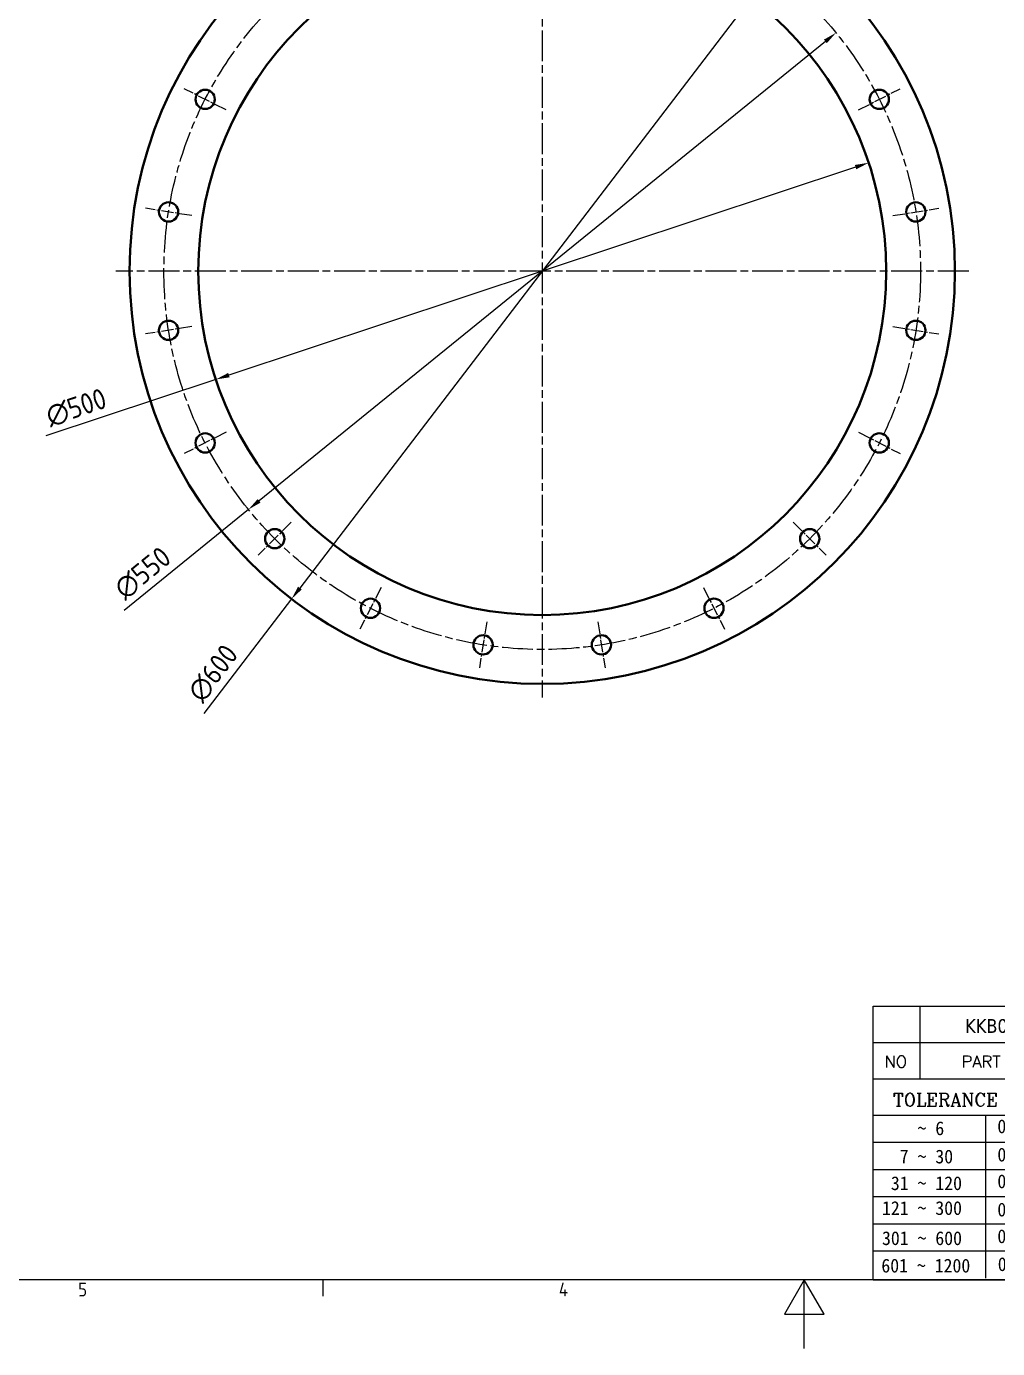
# Model space of a CAD drawing. Header units: millimetres. Extents: x 0 to 2100, y 0 to 1485.
# Drawn here: x 485 to 1191, y 0 to 961 of the extents above; entities that cross this region are included whole.
import ezdxf
from ezdxf.enums import TextEntityAlignment as Align

# ---------------------------------------------------------------- set-up
doc = ezdxf.new("R2010")
doc.units = ezdxf.units.MM
doc.header["$LTSCALE"] = 5
doc.linetypes.add('CHAIN', pattern=[0.35429999999999995, 0.2362, -0.0295, 0.0591, -0.0295])
doc.layers.get('0').update_dxf_attribs({"color": 3, "lineweight": 25})
for name, color, linetype, lineweight in [('가시적인 것(ISO)', 3, 'Continuous', 40), ('경계(ISO)', 7, 'Continuous', 25), ('제목(ISO)', 5, 'Continuous', 50), ('중심 표식(ISO)', 1, 'Continuous', 25), ('중심선(ISO)', 1, 'Continuous', 25), ('치수(ISO)', 2, 'Continuous', 25), ('해치(ISO)', 7, 'Continuous', 18)]:
    doc.layers.add(name, color=color, linetype=linetype, lineweight=lineweight)
doc.styles.add('HAN_291', font='')
doc.styles.add('HAN_370', font='', dxfattribs={"width": 2})
doc.styles.add('RC_284', font='ROMANC.shx')
doc.styles.add('RC_287', font='ROMANC.shx')
doc.styles.add('RC_292', font='ROMANC.shx')
doc.styles.add('ROMANT_294', font='romant.shx')
doc.styles.add('문자 텍스트_PSTEK_POSCO', font='isocp.shx')
doc.styles.add('치수 텍스트_PSTEK_POSCO', font='isocp.shx')
doc.styles.add('텍스트 스타일198', font='tahoma.ttf')
doc.styles.add('텍스트 스타일333', font='ROMANC.shx', dxfattribs={"width": 0.800000011920929})
doc.styles.get('HAN_291').set_extended_font_data('GulimChe')
doc.styles.get('HAN_370').set_extended_font_data('GulimChe')
doc.dimstyles.new('치수_PSTEK_POSCO', dxfattribs={"dimscale": 5, "dimtxt": 3, "dimasz": 2, "dimexe": 2, "dimexo": 2.5, "dimgap": 1, "dimtad": 1, "dimrnd": 1e-08, "dimdsep": 46, "dimtxsty": '치수 텍스트_PSTEK_POSCO', "dimcen": 0.09, "dimdle": 10, "dimclrd": 7, "dimclre": 7, "dimclrt": 2, "dimadec": 1, "dimazin": 2, "dimtfac": 1, "dimtmove": 0, "dimatfit": 3, "dimfxl": 0, "dimtolj": 1, "dimlwd": -1, "dimlwe": -1, "dimarcsym": 0})

# ---------------------------------------------------------------- blocks, each defined once
blk = doc.blocks.new('경계 Default Border')
at = {"layer": '경계(ISO)'}
blk.add_line((140, 10), (140, 7.599999904632568), dxfattribs=at)
at = {"layer": '경계(ISO)', "flags": 128}
for points in [[(10, 10), (10, 287.0000076293945), (410, 287.0000076293945), (410, 10), (10, 10)], [(210, 0), (210, 10), (207.1132469177246, 5), (212.8867530822754, 5), (210, 10)]]:
    blk.add_lwpolyline(points, dxfattribs=at)
at = {"layer": '경계(ISO)', "color": 2, "char_height": 2.000000029802322, "attachment_point": 7, "style": '문자 텍스트_PSTEK_POSCO'}
for s, insert in [('5', (104.429692993376, 7.580929648038)), ('4', (174.3156467487881, 7.599999970197677))]:
    blk.add_mtext(s, dxfattribs=dict(at, insert=insert))
blk = doc.blocks.new('제목 블록 PSTEK')
for color, points in [(252, [(317.2195697678507, 17.0593801673321), (322.0326348870767, 21.62682475217465), (322.2781991042243, 21.94392121864296), (317.0471853425802, 16.97985676345368), (318.7512090904202, 16.1899260703855), (316.0018030350395, 12.71868385740789), (316.3356552234328, 13.00206718743325), (318.9235935156908, 16.2694494742633)]), (5, [(321.6183518841322, 17.4193704504104), (319.5281351041078, 18.24969419629727), (322.4505835294948, 22.02344462252142), (317.2195697678507, 17.0593801673321), (318.9235935156908, 16.2694494742633), (316.1741874603099, 12.79820726128571)]), (1, [(324.4839107253602, 19.60711530335299), (325.2419748254881, 19.60711530335299), (325.2419748254881, 20.25857663940324), (321.2266040451076, 20.25857663940324), (321.2266040451076, 19.60711530335299), (321.9846681452406, 19.60711530335299), (321.9846681452406, 15.3430047401139), (324.4839107253602, 15.3430047401139)]), (252, [(321.9846681452406, 19.60711530335299), (321.4042753185749, 19.60711530335299), (321.4042753185749, 19.45905590879572), (321.9846681452406, 19.45905590879572)]), (252, [(324.6615819988275, 19.45905590879572), (325.4196460989604, 19.45905590879572), (325.4196460989604, 20.11051724484596), (325.2419748254881, 20.11051724484596), (325.2419748254881, 19.60711530335299), (324.4839107253602, 19.60711530335299), (324.4839107253602, 15.3430047401139), (322.1623394187076, 15.3430047401139), (322.1623394187076, 15.19494534555726), (324.6615819988275, 15.19494534555726)]), (1, [(329.2277337269622, 20.25857663940324), (325.65654113025, 20.25857663940324), (325.65654113025, 15.3430047401139), (329.3580259941756, 15.3430047401139), (329.3580259941756, 15.9944660761648), (328.1137701654877, 15.9944660761648), (328.1137701654877, 17.56360607323003), (329.2277337269622, 17.56360607323003), (329.2277337269622, 18.25543873810179), (328.1137701654877, 18.25543873810179), (328.1137701654877, 19.60711530335299), (329.2277337269622, 19.60711530335299)]), (252, [(328.2914414389548, 19.45905590879572), (329.4054050004294, 19.45905590879572), (329.4054050004294, 20.11051724484596), (329.2277337269622, 20.11051724484596), (329.2277337269622, 19.60711530335299), (328.1137701654877, 19.60711530335299), (328.1137701654877, 18.25543873810179), (328.2914414389548, 18.25543873810179)]), (1, [(332.3312149849806, 20.25857663940324), (329.8592894925411, 20.25857663940324), (329.8592894925411, 15.3430047401139), (332.3312149849806, 15.3430047401139), (332.3312149849806, 17.4318630164523), (333.0701931098801, 15.3430047401139), (335.4855464857051, 15.3430047401139), (334.2514536401189, 19.30614745124769), (335.4379594596742, 20.25857663940324), (334.3071782107978, 20.25857663940324), (332.3312149849806, 18.99741471888304)]), (252, [(332.5088862584528, 20.1105172448466), (332.3312149849806, 20.1105172448466), (332.3312149849806, 18.99741471888368), (332.5088862584528, 19.11081371413894)]), (252, [(335.6156307331414, 20.11051724484596), (335.2535118015555, 20.11051724484596), (334.2514536401189, 19.30614745124769), (335.4855464857051, 15.3430047401139), (333.1954852176545, 15.3430047401139), (333.2478643833523, 15.19494534555726), (335.6632177591723, 15.19494534555726), (334.4291249135862, 19.15808805669106)]), (252, [(328.2914414389548, 17.41554667867274), (329.4054050004294, 17.41554667867274), (329.4054050004294, 18.10737934354514), (329.2277337269622, 18.10737934354514), (329.2277337269622, 17.56360607323003), (328.1137701654877, 17.56360607323003), (328.1137701654877, 15.9944660761648), (328.2914414389548, 15.9944660761648)]), (252, [(332.5088862584528, 16.92964231796647), (332.3312149849806, 17.43186301645164), (332.3312149849806, 15.3430047401139), (330.0369607660135, 15.3430047401139), (330.0369607660135, 15.19494534555726), (332.5088862584528, 15.19494534555726)]), (252, [(329.5356972676428, 15.8464066816075), (329.3580259941756, 15.8464066816075), (329.3580259941756, 15.3430047401139), (325.8342124037171, 15.3430047401139), (325.8342124037171, 15.19494534555726), (329.5356972676428, 15.19494534555726)])]:
    blk.add_hatch(color=color).paths.add_polyline_path(points)
h = blk.add_hatch(color=1)
edge = h.paths.add_edge_path(flags=0)
edge.add_line((314.2242174273352, 19.60711530335299), (314.2242174273352, 17.00126995915134))
edge.add_line((314.2242174273352, 17.00126995915134), (314.3485873187598, 17.00126995915134))
edge.add_arc((314.3485873187598, 17.6527312952023), 0.6514613360509371, 270, 360)
edge.add_line((315.0000486548106, 17.6527312952023), (315.0000486548106, 18.95565396730211))
edge.add_arc((314.3485873187598, 18.95565396730212), 0.6514613360508712, 0, 90)
edge.add_line((314.3485873187598, 19.60711530335299), (314.2242174273352, 19.60711530335299))
edge = h.paths.add_edge_path()
edge.add_arc((314.9847713324306, 18.28938669179658), 1.969189947606664, 269.9999999999959, 450)
edge.add_line((314.9847713324306, 20.25857663940318), (311.7664314776902, 20.25857663940324))
edge.add_line((311.7664314776902, 20.25857663940324), (311.7664314776902, 15.3430047401139))
edge.add_line((311.7664314776902, 15.3430047401139), (314.2242174273352, 15.3430047401139))
edge.add_line((314.2242174273352, 15.3430047401139), (314.2242174273352, 16.32019674418991))
edge.add_line((314.2242174273352, 16.32019674418991), (314.9847713324307, 16.32019674418991))
h = blk.add_hatch(color=252)
edge = h.paths.add_edge_path()
edge.add_arc((314.9847713324309, 18.28938669179657), 1.969189947606666, 270, 406.8278729790604)
edge.add_arc((315.1624426058984, 18.1413272972396), 1.969189947606962, -90, 53.560984836317004, ccw=False)
edge.add_line((315.1624426058984, 16.17213734963263), (314.4018887008024, 16.17213734963263))
edge.add_line((314.4018887008024, 16.17213734963263), (314.4018887008024, 15.19494534555726))
edge.add_line((314.4018887008024, 15.19494534555726), (311.9441027511573, 15.19494534555726))
edge.add_line((311.9441027511573, 15.19494534555726), (311.9441027511573, 15.3430047401139))
edge.add_line((311.9441027511573, 15.3430047401139), (314.2242174273352, 15.3430047401139))
edge.add_line((314.2242174273352, 15.3430047401139), (314.2242174273352, 16.32019674418991))
edge.add_line((314.2242174273352, 16.32019674418991), (314.9847713324309, 16.32019674418991))
h = blk.add_hatch(color=252)
edge = h.paths.add_edge_path()
edge.add_line((314.4018887008024, 19.45905590879572), (314.5262585922315, 19.45905590879572))
edge.add_arc((314.5262585922314, 18.80759457274939), 0.6514613360463194, 60.4189348879147, 90.00000000000318, ccw=False)
edge.add_arc((314.3485873187602, 18.95565396730057), 0.6514613360524251, 39.96992292766206, 90.00000000009999)
edge.add_line((314.3485873187591, 19.60711530335307), (314.2242174273352, 19.60711530335298))
edge.add_line((314.2242174273352, 19.60711530335299), (314.2242174273352, 17.00126995915134))
edge.add_line((314.2242174273352, 17.00126995915134), (314.3485873187591, 17.00126995915134))
edge.add_arc((314.3485873187568, 17.652731295233), 0.6514613360816299, 270.0000000002, 274.6930825552478)
edge.add_line((314.4018887008024, 17.0034541317032), (314.4018887008024, 19.45905590879572))
at = {"layer": '해치(ISO)', "true_color": 0x27d1fc}
h = blk.add_hatch(color=140, dxfattribs=at)
edge = h.paths.add_edge_path()
edge.add_ellipse((330.3660919371412, 20.15576403068321), major_axis=(9.100907360794343, 0), ratio=0.4069904968023172, start_angle=301.3098473703837, end_angle=507.7436900681698)
edge.add_ellipse((331.5340919371412, 20.4634168429492), major_axis=(-9.82350664112931, 0), ratio=0.3942600559756514, start_angle=111.51207141178469, end_angle=334.47025347086895, ccw=False)
edge.add_line((335.1363447531188, 16.8601935978785), (335.0955236905705, 16.99119398620872))
at = {"color": 180}
for p, q in [((182.475792979055, 11.79100474011392), (182.4757929790549, 51.56524660363496)), ((182.4757929790549, 51.56524660363496), (372.4757929537551, 51.56524660363496)), ((189.2651435055721, 51.56524660363496), (189.2651435055722, 41.00524660363494)), ((215.2152739891528, 41.00524660363494), (215.2152739891528, 51.56524660363496)), ((280.8758854511282, 51.56524660363496), (280.8758854511282, 41.00524660363494)), ((310.0881549537552, 51.56524660363496), (310.0881549537553, 41.00524660363494)), ((316.9044520275131, 51.56524660363496), (316.9044520275127, 41.00524660363494)), ((338.4566026226726, 51.56524660363496), (338.4566026226727, 41.00524660363494)), ((372.4757929537551, 51.56524660363496), (372.4757929537551, 11.79100474011389)), ((182.475792979055, 46.2852466036349), (372.4757929537551, 46.28524660363492)), ((182.475792979055, 41.00524660363493), (206.451475290024, 41.00524660363493)), ((222.9401812389276, 11.79100474011392), (222.9401812389276, 41.00524660363494)), ((239.4288871878316, 11.79100474011392), (239.4288871878316, 41.00524660363494)), ((255.9175931367356, 11.79100474011392), (255.9175931367356, 41.00524660363494)), ((268.6918866058747, 41.00524660363494), (268.6918866058747, 30.44524660363498)), ((280.8758854511282, 41.00524660363494), (280.8758854511282, 25.16524660363502)), ((310.088154953755, 41.00524660363494), (310.088154953755, 11.79100474011392)), ((182.475792979055, 35.72524660363497), (206.451475290024, 35.72524660363497)), ((198.8621818849491, 12.02524660363491), (198.8621818849491, 35.72524660363497)), ((206.451475290024, 35.72524660363497), (372.4757929537551, 35.72524660363497)), ((182.475792979055, 31.77524660363492), (206.451475290024, 31.77524660363492)), ((255.917593136736, 30.44524660363498), (372.4757929537552, 30.44524660363501)), ((182.475792979055, 27.82524660363487), (206.451475290024, 27.82524660363487)), ((255.9175931367359, 25.16524660363502), (372.4757929537552, 25.165246603635)), ((268.6918866058744, 25.16524660363502), (268.6918866058744, 11.79100474011392)), ((182.475792979055, 23.87524660363505), (206.451475290024, 23.87524660363505)), ((182.475792979055, 19.92524660363478), (206.451475290024, 19.92524660363478)), ((255.9175931367359, 19.88524660363481), (310.0881549537553, 19.88524660363481)), ((182.475792979055, 15.97524660363496), (206.451475290024, 15.97524660363496)), ((206.451475290024, 16.74100474011396), (255.9175931367359, 16.74100474011396)), ((182.475792979055, 11.79100474011392), (372.4757929537551, 11.79100474011389))]:
    blk.add_line(p, q, dxfattribs=at)
at = {"color": 7, "lineweight": 50}
for p, q in [((206.4514752900237, 11.79100474011392), (206.4514752900237, 41.00524660363494)), ((206.451475290024, 41.00524660363494), (372.4757929537551, 41.00524660363496))]:
    blk.add_line(p, q, dxfattribs=at)
at = {"color": 7}
for p, q in [((322.2781991042243, 21.94392121864296), (317.0471853425802, 16.97985676345368)), ((322.4505835294948, 22.02344462252142), (317.2195697678507, 17.0593801673321)), ((317.2195697678507, 17.0593801673321), (322.0326348870767, 21.62682475217465)), ((319.5281351041078, 18.24969419629727), (322.4505835294948, 22.02344462252142)), ((322.0326348870767, 21.62682475217465), (322.2781991042243, 21.94392121864296)), ((311.7664314776902, 20.25900474011391), (311.7664314776902, 15.34300474011391)), ((314.9847713324309, 20.25857663940324), (311.7664314776902, 20.25857663940324)), ((314.9847713324309, 20.25857663940324), (311.7664314776902, 20.25857663940324)), ((311.7664314776902, 20.25857663940324), (311.7664314776902, 15.3430047401139)), ((314.2242174273352, 17.00126995915134), (314.2242174273352, 19.60711530335299)), ((314.2242174273352, 19.60711530335299), (314.3485873187591, 19.60711530335299)), ((314.3485873187591, 19.60711530335299), (314.2242174273352, 19.60711530335299)), ((314.2242174273352, 19.60711530335299), (314.2242174273352, 17.00126995915134)), ((314.2242174273352, 17.00126995915134), (314.2242174273352, 19.60711530335299)), ((314.2242174273352, 19.60711530335299), (314.3485873187591, 19.60711530335299)), ((314.4018887008024, 19.45905590879572), (314.5262585922314, 19.45905590879572)), ((314.4018887008024, 17.0034541317032), (314.4018887008024, 19.45905590879572)), ((325.2419748254881, 20.25857663940324), (321.2266040451076, 20.25857663940324)), ((321.2266040451076, 20.25857663940324), (321.2266040451076, 19.60711530335299)), ((325.2419748254881, 20.25857663940324), (321.2266040451076, 20.25857663940324)), ((321.2266040451076, 20.25857663940324), (321.2266040451076, 19.60711530335299)), ((321.2266040451076, 19.60711530335299), (321.9846681452406, 19.60711530335299)), ((321.2266040451076, 19.60711530335299), (321.9846681452406, 19.60711530335299)), ((321.4042753185749, 19.60711530335299), (321.4042753185749, 19.45905590879572)), ((321.9846681452406, 19.60711530335299), (321.4042753185749, 19.60711530335299)), ((321.4042753185749, 19.45905590879572), (321.9846681452406, 19.45905590879572)), ((321.9846681452406, 19.60711530335299), (321.9846681452406, 15.3430047401139)), ((321.9846681452406, 19.45905590879572), (321.9846681452406, 19.60711530335299)), ((321.9846681452406, 19.60711530335299), (321.9846681452406, 15.3430047401139)), ((324.4839107253602, 19.60711530335299), (325.2419748254881, 19.60711530335299)), ((324.4839107253602, 15.3430047401139), (324.4839107253602, 19.60711530335299)), ((325.2419748254881, 19.60711530335299), (324.4839107253602, 19.60711530335299)), ((324.4839107253602, 19.60711530335299), (324.4839107253602, 15.3430047401139)), ((324.4839107253602, 19.60711530335299), (325.2419748254881, 19.60711530335299)), ((324.4839107253602, 15.3430047401139), (324.4839107253602, 19.60711530335299)), ((324.6615819988275, 19.45905590879572), (325.4196460989604, 19.45905590879572)), ((324.6615819988275, 15.19494534555726), (324.6615819988275, 19.45905590879572)), ((325.2419748254881, 19.60711530335299), (325.2419748254881, 20.25857663940324)), ((325.2419748254881, 19.60711530335299), (325.2419748254881, 20.25857663940324)), ((325.4196460989604, 20.11051724484596), (325.2419748254881, 20.11051724484596)), ((325.2419748254881, 20.11051724484596), (325.2419748254881, 19.60711530335299)), ((325.4196460989604, 19.45905590879572), (325.4196460989604, 20.11051724484596)), ((329.2277337269622, 20.25857663940324), (325.65654113025, 20.25857663940324)), ((325.65654113025, 20.25857663940324), (325.65654113025, 15.3430047401139)), ((325.65654113025, 20.25857663940324), (325.65654113025, 15.3430047401139)), ((329.2277337269622, 20.25857663940324), (325.65654113025, 20.25857663940324)), ((328.1137701654877, 18.25543873810179), (328.1137701654877, 19.60711530335299)), ((328.1137701654877, 19.60711530335299), (329.2277337269622, 19.60711530335299)), ((329.2277337269622, 19.60711530335299), (328.1137701654877, 19.60711530335299)), ((328.1137701654877, 19.60711530335299), (328.1137701654877, 18.25543873810179)), ((328.1137701654877, 18.25543873810179), (328.1137701654877, 19.60711530335299)), ((328.1137701654877, 19.60711530335299), (329.2277337269622, 19.60711530335299)), ((328.2914414389548, 18.25543873810179), (328.2914414389548, 19.45905590879572)), ((328.2914414389548, 19.45905590879572), (329.4054050004294, 19.45905590879572)), ((329.2277337269622, 19.60711530335299), (329.2277337269622, 20.25857663940324)), ((329.2277337269622, 19.60711530335299), (329.2277337269622, 20.25857663940324)), ((329.4054050004294, 20.11051724484596), (329.2277337269622, 20.11051724484596)), ((329.2277337269622, 20.11051724484596), (329.2277337269622, 19.60711530335299)), ((329.4054050004294, 19.45905590879572), (329.4054050004294, 20.11051724484596)), ((332.3312149849806, 20.25857663940324), (329.8592894925411, 20.25857663940324)), ((329.8592894925411, 20.25857663940324), (329.8592894925411, 15.3430047401139)), ((329.8592894925411, 20.25857663940324), (329.8592894925411, 15.3430047401139)), ((332.3312149849806, 20.25857663940324), (329.8592894925411, 20.25857663940324)), ((334.3071782107978, 20.25857663940324), (332.3312149849806, 18.99741471888304)), ((332.3312149849806, 18.99741471888304), (332.3312149849806, 20.25857663940324)), ((334.3071782107978, 20.25857663940324), (332.3312149849806, 18.99741471888304)), ((332.3312149849806, 18.99741471888304), (332.3312149849806, 20.25857663940324)), ((332.5088862584528, 20.1105172448466), (332.3312149849806, 20.1105172448466)), ((332.3312149849806, 20.1105172448466), (332.3312149849806, 18.99741471888368)), ((332.5088862584528, 19.11081371413894), (332.5088862584528, 20.1105172448466)), ((334.2514536401189, 19.30614745124769), (335.4379594596742, 20.25857663940324)), ((334.2514536401189, 19.30614745124769), (335.4379594596742, 20.25857663940324)), ((335.2535118015555, 20.11051724484596), (334.2514536401189, 19.30614745124769)), ((335.4855464857051, 15.3430047401139), (334.2514536401189, 19.30614745124769)), ((334.2514536401189, 19.30614745124769), (335.4855464857051, 15.3430047401139)), ((335.4855464857051, 15.3430047401139), (334.2514536401189, 19.30614745124769)), ((335.4379594596742, 20.25857663940324), (334.3071782107978, 20.25857663940324)), ((335.4379594596742, 20.25857663940324), (334.3071782107978, 20.25857663940324)), ((334.4291249135862, 19.15808805669104), (335.6156307331414, 20.11051724484596)), ((335.6156307331414, 20.11051724484596), (335.2535118015555, 20.11051724484596)), ((315.0000486548106, 18.95565396730275), (315.0000486548106, 17.65273129520161)), ((315.0000486548106, 18.95565396730275), (315.0000486548106, 17.65273129520161)), ((316.1741874603099, 12.79820726128571), (321.6183518841322, 17.4193704504104)), ((321.6183518841322, 17.4193704504104), (319.5281351041078, 18.24969419629727)), ((329.2277337269622, 18.25543873810179), (328.1137701654877, 18.25543873810179)), ((328.1137701654877, 18.25543873810179), (328.2914414389548, 18.25543873810179)), ((329.2277337269622, 18.25543873810179), (328.1137701654877, 18.25543873810179)), ((328.1137701654877, 17.56360607323003), (329.2277337269622, 17.56360607323003)), ((328.1137701654877, 15.9944660761648), (328.1137701654877, 17.56360607323003)), ((329.2277337269622, 17.56360607323003), (328.1137701654877, 17.56360607323003)), ((328.1137701654877, 17.56360607323003), (328.1137701654877, 15.9944660761648)), ((328.1137701654877, 17.56360607323003), (329.2277337269622, 17.56360607323003)), ((328.1137701654877, 15.9944660761648), (328.1137701654877, 17.56360607323003)), ((328.2914414389548, 15.9944660761648), (328.2914414389548, 17.41554667867274)), ((328.2914414389548, 17.41554667867274), (329.4054050004294, 17.41554667867274)), ((329.2277337269622, 17.56360607323003), (329.2277337269622, 18.25543873810179)), ((329.2277337269622, 17.56360607323003), (329.2277337269622, 18.25543873810179)), ((329.4054050004294, 18.10737934354514), (329.2277337269622, 18.10737934354514)), ((329.2277337269622, 18.10737934354514), (329.2277337269622, 17.56360607323003)), ((329.4054050004294, 17.41554667867274), (329.4054050004294, 18.10737934354514)), ((332.3312149849806, 18.99741471888368), (332.5088862584528, 19.11081371413894)), ((332.3312149849806, 17.4318630164523), (333.0701931098801, 15.3430047401139)), ((332.3312149849806, 15.3430047401139), (332.3312149849806, 17.4318630164523)), ((332.5088862584528, 16.92964231796647), (332.3312149849806, 17.43186301645164)), ((332.3312149849806, 17.43186301645164), (332.3312149849806, 15.3430047401139)), ((332.3312149849806, 17.4318630164523), (333.0701931098801, 15.3430047401139)), ((332.3312149849806, 15.3430047401139), (332.3312149849806, 17.4318630164523)), ((335.6632177591723, 15.19494534555726), (334.4291249135862, 19.15808805669104)), ((345.0447381189468, 17.50375595811051), (344.9867755289346, 17.689895936919)), ((314.3485873187591, 17.00126995915134), (314.2242174273352, 17.00126995915134)), ((314.2242174273352, 17.00126995915134), (314.3485873187591, 17.00126995915134)), ((314.3485873187591, 17.00126995915134), (314.2242174273352, 17.00126995915134)), ((314.2242174273352, 16.32019674418991), (314.9847713324309, 16.32019674418991)), ((314.2242174273352, 15.3430047401139), (314.2242174273352, 16.32019674418991)), ((314.9847713324309, 16.32019674418991), (314.2242174273352, 16.32019674418991)), ((314.2242174273352, 16.32019674418991), (314.2242174273352, 15.3430047401139)), ((314.2242174273352, 16.32019674418991), (314.9847713324309, 16.32019674418991)), ((314.2242174273352, 15.3430047401139), (314.2242174273352, 16.32019674418991)), ((314.4018887008024, 16.17213734963263), (315.162442605898, 16.17213734963263)), ((314.4018887008024, 15.19494534555726), (314.4018887008024, 16.17213734963263)), ((318.7512090904202, 16.1899260703855), (316.0018030350395, 12.71868385740789)), ((318.9235935156908, 16.2694494742633), (316.1741874603099, 12.79820726128571)), ((316.3356552234328, 13.00206718743325), (318.9235935156908, 16.2694494742633)), ((317.0471853425802, 16.97985676345368), (318.7512090904202, 16.1899260703855)), ((318.9235935156908, 16.2694494742633), (317.2195697678507, 17.0593801673321)), ((317.2195697678507, 17.0593801673321), (318.9235935156908, 16.2694494742633)), ((329.3580259941756, 15.9944660761648), (328.1137701654877, 15.9944660761648)), ((328.1137701654877, 15.9944660761648), (328.2914414389548, 15.9944660761648)), ((329.3580259941756, 15.9944660761648), (328.1137701654877, 15.9944660761648)), ((329.3580259941756, 15.3430047401139), (329.3580259941756, 15.9944660761648)), ((329.3580259941756, 15.3430047401139), (329.3580259941756, 15.9944660761648)), ((329.5356972676428, 15.8464066816075), (329.3580259941756, 15.8464066816075)), ((329.3580259941756, 15.8464066816075), (329.3580259941756, 15.3430047401139)), ((329.5356972676428, 15.19494534555726), (329.5356972676428, 15.8464066816075)), ((332.5088862584528, 15.19494534555726), (332.5088862584528, 16.92964231796647)), ((311.7664314776902, 15.3430047401139), (314.2242174273352, 15.3430047401139)), ((311.7664314776902, 15.3430047401139), (314.2242174273352, 15.3430047401139)), ((314.2242174273352, 15.3430047401139), (311.9441027511573, 15.3430047401139)), ((311.9441027511573, 15.3430047401139), (311.9441027511573, 15.19494534555726)), ((311.9441027511573, 15.19494534555726), (314.4018887008024, 15.19494534555726)), ((321.9846681452406, 15.3430047401139), (324.4839107253602, 15.3430047401139)), ((321.9846681452406, 15.3430047401139), (324.4839107253602, 15.3430047401139)), ((324.4839107253602, 15.3430047401139), (322.1623394187076, 15.3430047401139)), ((322.1623394187076, 15.3430047401139), (322.1623394187076, 15.19494534555726)), ((322.1623394187076, 15.19494534555726), (324.6615819988275, 15.19494534555726)), ((325.65654113025, 15.3430047401139), (329.3580259941756, 15.3430047401139)), ((325.65654113025, 15.3430047401139), (329.3580259941756, 15.3430047401139)), ((329.3580259941756, 15.3430047401139), (325.8342124037171, 15.3430047401139)), ((325.8342124037171, 15.3430047401139), (325.8342124037171, 15.19494534555726)), ((325.8342124037171, 15.19494534555726), (329.5356972676428, 15.19494534555726)), ((329.8592894925411, 15.3430047401139), (332.3312149849806, 15.3430047401139)), ((329.8592894925411, 15.3430047401139), (332.3312149849806, 15.3430047401139)), ((332.3312149849806, 15.3430047401139), (330.0369607660135, 15.3430047401139)), ((330.0369607660135, 15.3430047401139), (330.0369607660135, 15.19494534555726)), ((330.0369607660135, 15.19494534555726), (332.5088862584528, 15.19494534555726)), ((333.0701931098801, 15.3430047401139), (335.4855464857051, 15.3430047401139)), ((333.0701931098801, 15.3430047401139), (335.4855464857051, 15.3430047401139)), ((335.4855464857051, 15.3430047401139), (333.1954852176545, 15.3430047401139)), ((333.1954852176545, 15.3430047401139), (333.2478643833523, 15.19494534555726)), ((333.2478643833523, 15.19494534555726), (335.6632177591723, 15.19494534555726)), ((316.0018030350395, 12.71868385740789), (316.3356552234328, 13.00206718743325))]:
    blk.add_line(p, q, dxfattribs=at)
at = {"color": 5}
for p, q in [((322.4505835294948, 22.02344462252142), (317.2195697678507, 17.0593801673321)), ((319.5281351041078, 18.24969419629727), (322.4505835294948, 22.02344462252142)), ((316.1741874603099, 12.79820726128571), (321.6183518841322, 17.4193704504104)), ((321.6183518841322, 17.4193704504104), (319.5281351041078, 18.24969419629727)), ((318.9235935156908, 16.2694494742633), (316.1741874603099, 12.79820726128571)), ((317.2195697678507, 17.0593801673321), (318.9235935156908, 16.2694494742633))]:
    blk.add_line(p, q, dxfattribs=at)
at = {"color": 1}
for p, q in [((314.9847713324309, 20.25857663940324), (311.7664314776902, 20.25857663940324)), ((311.7664314776902, 20.25857663940324), (311.7664314776902, 15.3430047401139)), ((314.2242174273352, 17.00126995915134), (314.2242174273352, 19.60711530335299)), ((314.2242174273352, 19.60711530335299), (314.3485873187591, 19.60711530335299)), ((325.2419748254881, 20.25857663940324), (321.2266040451076, 20.25857663940324)), ((321.2266040451076, 20.25857663940324), (321.2266040451076, 19.60711530335299)), ((321.2266040451076, 19.60711530335299), (321.9846681452406, 19.60711530335299)), ((321.9846681452406, 19.60711530335299), (321.9846681452406, 15.3430047401139)), ((324.4839107253602, 19.60711530335299), (325.2419748254881, 19.60711530335299)), ((324.4839107253602, 15.3430047401139), (324.4839107253602, 19.60711530335299)), ((325.2419748254881, 19.60711530335299), (325.2419748254881, 20.25857663940324)), ((329.2277337269622, 20.25857663940324), (325.65654113025, 20.25857663940324)), ((325.65654113025, 20.25857663940324), (325.65654113025, 15.3430047401139)), ((328.1137701654877, 18.25543873810179), (328.1137701654877, 19.60711530335299)), ((328.1137701654877, 19.60711530335299), (329.2277337269622, 19.60711530335299)), ((329.2277337269622, 19.60711530335299), (329.2277337269622, 20.25857663940324)), ((332.3312149849806, 20.25857663940324), (329.8592894925411, 20.25857663940324)), ((329.8592894925411, 20.25857663940324), (329.8592894925411, 15.3430047401139)), ((334.3071782107978, 20.25857663940324), (332.3312149849806, 18.99741471888304)), ((332.3312149849806, 18.99741471888304), (332.3312149849806, 20.25857663940324)), ((334.2514536401189, 19.30614745124769), (335.4379594596742, 20.25857663940324)), ((335.4855464857051, 15.3430047401139), (334.2514536401189, 19.30614745124769)), ((335.4379594596742, 20.25857663940324), (334.3071782107978, 20.25857663940324)), ((315.0000486548106, 18.95565396730275), (315.0000486548106, 17.65273129520161)), ((329.2277337269622, 18.25543873810179), (328.1137701654877, 18.25543873810179)), ((328.1137701654877, 17.56360607323003), (329.2277337269622, 17.56360607323003)), ((328.1137701654877, 15.9944660761648), (328.1137701654877, 17.56360607323003)), ((329.2277337269622, 17.56360607323003), (329.2277337269622, 18.25543873810179)), ((332.3312149849806, 17.4318630164523), (333.0701931098801, 15.3430047401139)), ((332.3312149849806, 15.3430047401139), (332.3312149849806, 17.4318630164523)), ((314.3485873187591, 17.00126995915134), (314.2242174273352, 17.00126995915134)), ((314.2242174273352, 16.32019674418991), (314.9847713324309, 16.32019674418991)), ((314.2242174273352, 15.3430047401139), (314.2242174273352, 16.32019674418991)), ((329.3580259941756, 15.9944660761648), (328.1137701654877, 15.9944660761648)), ((329.3580259941756, 15.3430047401139), (329.3580259941756, 15.9944660761648)), ((311.7664314776902, 15.3430047401139), (314.2242174273352, 15.3430047401139)), ((321.9846681452406, 15.3430047401139), (324.4839107253602, 15.3430047401139)), ((325.65654113025, 15.3430047401139), (329.3580259941756, 15.3430047401139)), ((329.8592894925411, 15.3430047401139), (332.3312149849806, 15.3430047401139)), ((333.0701931098801, 15.3430047401139), (335.4855464857051, 15.3430047401139))]:
    blk.add_line(p, q, dxfattribs=at)
at = {"color": 7}
for centre, radius, start, end in [((314.3485873187598, 18.95565396730211), 0.6514613360508712, 0, 90), ((314.3485873187602, 18.95565396730057), 0.6514613360524251, 39.96992292766117, 90), ((314.3485873187598, 18.95565396730212), 0.6514613360508712, 0, 90), ((314.5262585922314, 18.80759457274939), 0.6514613360463193, 60.41893488791137, 90), ((314.9847713324309, 18.28938669179658), 1.969189947606665, 270, 90), ((314.9847713324309, 18.28938669179658), 1.969189947606665, 270, 90), ((314.9847713324307, 18.2893866917965), 1.969189947606594, 270, 46.82787297909833), ((315.1624426058984, 18.1413272972396), 1.969189947606961, 270, 53.56098483636067), ((314.3485873187597, 17.65273129520228), 0.6514613360509381, 270, 0), ((314.3485873187598, 17.6527312952023), 0.6514613360509381, 270, 0), ((314.3485873187568, 17.652731295233), 0.6514613360816299, 270, 274.6930825552478)]:
    blk.add_arc(centre, radius, start, end, dxfattribs=at)
at = {"color": 1}
for centre, radius, start, end in [((314.3485873187598, 18.95565396730211), 0.6514613360508712, 0, 90), ((314.9847713324309, 18.28938669179657), 1.969189947606665, 270, 90), ((314.3485873187598, 17.6527312952023), 0.6514613360509381, 270, 0)]:
    blk.add_arc(centre, radius, start, end, dxfattribs=at)
at = {"layer": '제목(ISO)', "lineweight": 18}
blk.add_line((182.475792979055, 35.72500474011393), (182.475792979055, 11.79100474011392), dxfattribs=at)
at = {"layer": '제목(ISO)'}
for p, q in [((322.2781991042243, 21.94392121864296), (317.0471853425802, 16.97985676345368)), ((322.4505835294948, 22.02344462252142), (317.2195697678507, 17.0593801673321)), ((317.2195697678507, 17.0593801673321), (322.0326348870767, 21.62682475217465)), ((319.5281351041078, 18.24969419629727), (322.4505835294948, 22.02344462252142)), ((322.0326348870767, 21.62682475217465), (322.2781991042243, 21.94392121864296)), ((314.9847713324306, 20.25857663940324), (311.7664314776902, 20.25857663940324)), ((311.7664314776902, 20.25857663940324), (311.7664314776902, 15.3430047401139)), ((314.2242174273352, 17.00126995915134), (314.2242174273352, 19.60711530335299)), ((314.2242174273352, 19.60711530335299), (314.3485873187598, 19.60711530335299)), ((314.3485873187591, 19.60711530335299), (314.2242174273352, 19.60711530335299)), ((314.2242174273352, 19.60711530335299), (314.2242174273352, 17.00126995915134)), ((314.4018887008024, 19.45905590879572), (314.5262585922314, 19.45905590879572)), ((314.4018887008024, 17.0034541317032), (314.4018887008024, 19.45905590879572)), ((325.2419748254881, 20.25857663940324), (321.2266040451076, 20.25857663940324)), ((321.2266040451076, 20.25857663940324), (321.2266040451076, 19.60711530335299)), ((321.2266040451076, 19.60711530335299), (321.9846681452406, 19.60711530335299)), ((321.9846681452406, 19.60711530335299), (321.4042753185749, 19.60711530335299)), ((321.4042753185749, 19.60711530335299), (321.4042753185749, 19.45905590879572)), ((321.4042753185749, 19.45905590879572), (321.9846681452406, 19.45905590879572)), ((321.9846681452406, 19.60711530335299), (321.9846681452406, 15.3430047401139)), ((321.9846681452406, 19.45905590879572), (321.9846681452406, 19.60711530335299)), ((324.4839107253602, 19.60711530335299), (325.2419748254881, 19.60711530335299)), ((324.4839107253602, 15.3430047401139), (324.4839107253602, 19.60711530335299)), ((325.2419748254881, 19.60711530335299), (324.4839107253602, 19.60711530335299)), ((324.4839107253602, 19.60711530335299), (324.4839107253602, 15.3430047401139)), ((324.6615819988275, 19.45905590879572), (325.4196460989604, 19.45905590879572)), ((324.6615819988275, 15.19494534555726), (324.6615819988275, 19.45905590879572)), ((325.2419748254881, 19.60711530335299), (325.2419748254881, 20.25857663940324)), ((325.4196460989604, 20.11051724484596), (325.2419748254881, 20.11051724484596)), ((325.2419748254881, 20.11051724484596), (325.2419748254881, 19.60711530335299)), ((325.4196460989604, 19.45905590879572), (325.4196460989604, 20.11051724484596)), ((329.2277337269622, 20.25857663940324), (325.65654113025, 20.25857663940324)), ((325.65654113025, 20.25857663940324), (325.65654113025, 15.3430047401139)), ((328.1137701654877, 18.25543873810179), (328.1137701654877, 19.60711530335299)), ((328.1137701654877, 19.60711530335299), (329.2277337269622, 19.60711530335299)), ((329.2277337269622, 19.60711530335299), (328.1137701654877, 19.60711530335299)), ((328.1137701654877, 19.60711530335299), (328.1137701654877, 18.25543873810179)), ((328.2914414389548, 19.45905590879572), (329.4054050004294, 19.45905590879572)), ((328.2914414389548, 18.25543873810179), (328.2914414389548, 19.45905590879572)), ((329.2277337269622, 19.60711530335299), (329.2277337269622, 20.25857663940324)), ((329.4054050004294, 20.11051724484596), (329.2277337269622, 20.11051724484596)), ((329.2277337269622, 20.11051724484596), (329.2277337269622, 19.60711530335299)), ((329.4054050004294, 19.45905590879572), (329.4054050004294, 20.11051724484596)), ((332.3312149849806, 20.25857663940324), (329.8592894925411, 20.25857663940324)), ((329.8592894925411, 20.25857663940324), (329.8592894925411, 15.3430047401139)), ((334.3071782107978, 20.25857663940324), (332.3312149849806, 18.99741471888304)), ((332.3312149849806, 18.99741471888304), (332.3312149849806, 20.25857663940324)), ((332.5088862584528, 20.1105172448466), (332.3312149849806, 20.1105172448466)), ((332.3312149849806, 20.1105172448466), (332.3312149849806, 18.99741471888368)), ((332.5088862584528, 19.11081371413894), (332.5088862584528, 20.1105172448466)), ((334.2514536401189, 19.30614745124769), (335.4379594596742, 20.25857663940324)), ((335.2535118015555, 20.11051724484596), (334.2514536401189, 19.30614745124769)), ((335.4855464857051, 15.3430047401139), (334.2514536401189, 19.30614745124769)), ((334.2514536401189, 19.30614745124769), (335.4855464857051, 15.3430047401139)), ((335.4379594596742, 20.25857663940324), (334.3071782107978, 20.25857663940324)), ((334.4291249135862, 19.15808805669106), (335.6156307331414, 20.11051724484596)), ((335.6156307331414, 20.11051724484596), (335.2535118015555, 20.11051724484596)), ((315.0000486548106, 18.95565396730211), (315.0000486548106, 17.6527312952023)), ((316.1741874603099, 12.79820726128571), (321.6183518841322, 17.4193704504104)), ((321.6183518841322, 17.4193704504104), (319.5281351041078, 18.24969419629727)), ((329.2277337269622, 18.25543873810179), (328.1137701654877, 18.25543873810179)), ((328.1137701654877, 18.25543873810179), (328.2914414389548, 18.25543873810179)), ((328.1137701654877, 15.9944660761648), (328.1137701654877, 17.56360607323003)), ((328.1137701654877, 17.56360607323003), (329.2277337269622, 17.56360607323003)), ((329.2277337269622, 17.56360607323003), (328.1137701654877, 17.56360607323003)), ((328.1137701654877, 17.56360607323003), (328.1137701654877, 15.9944660761648)), ((328.2914414389548, 17.41554667867274), (329.4054050004294, 17.41554667867274)), ((328.2914414389548, 15.9944660761648), (328.2914414389548, 17.41554667867274)), ((329.2277337269622, 17.56360607323003), (329.2277337269622, 18.25543873810179)), ((329.4054050004294, 18.10737934354514), (329.2277337269622, 18.10737934354514)), ((329.2277337269622, 18.10737934354514), (329.2277337269622, 17.56360607323003)), ((329.4054050004294, 17.41554667867274), (329.4054050004294, 18.10737934354514)), ((332.3312149849806, 18.99741471888368), (332.5088862584528, 19.11081371413894)), ((332.3312149849806, 15.3430047401139), (332.3312149849806, 17.4318630164523)), ((332.3312149849806, 17.4318630164523), (333.0701931098801, 15.3430047401139)), ((332.5088862584528, 16.92964231796647), (332.3312149849806, 17.43186301645164)), ((332.3312149849806, 17.43186301645164), (332.3312149849806, 15.3430047401139)), ((335.6632177591723, 15.19494534555726), (334.4291249135862, 19.15808805669106)), ((314.3485873187598, 17.00126995915134), (314.2242174273352, 17.00126995915134)), ((314.2242174273352, 17.00126995915134), (314.3485873187591, 17.00126995915134)), ((314.2242174273352, 15.3430047401139), (314.2242174273352, 16.32019674418991)), ((314.2242174273352, 16.32019674418991), (314.9847713324307, 16.32019674418991)), ((314.9847713324309, 16.32019674418991), (314.2242174273352, 16.32019674418991)), ((314.2242174273352, 16.32019674418991), (314.2242174273352, 15.3430047401139)), ((314.4018887008024, 15.19494534555726), (314.4018887008024, 16.17213734963263)), ((314.4018887008024, 16.17213734963263), (315.1624426058984, 16.17213734963263)), ((318.7512090904202, 16.1899260703855), (316.0018030350395, 12.71868385740789)), ((318.9235935156908, 16.2694494742633), (316.1741874603099, 12.79820726128571)), ((316.3356552234328, 13.00206718743325), (318.9235935156908, 16.2694494742633)), ((317.0471853425802, 16.97985676345368), (318.7512090904202, 16.1899260703855)), ((317.2195697678507, 17.0593801673321), (318.9235935156908, 16.2694494742633)), ((318.9235935156908, 16.2694494742633), (317.2195697678507, 17.0593801673321)), ((329.3580259941756, 15.9944660761648), (328.1137701654877, 15.9944660761648)), ((328.1137701654877, 15.9944660761648), (328.2914414389548, 15.9944660761648)), ((329.3580259941756, 15.3430047401139), (329.3580259941756, 15.9944660761648)), ((329.5356972676428, 15.8464066816075), (329.3580259941756, 15.8464066816075)), ((329.3580259941756, 15.8464066816075), (329.3580259941756, 15.3430047401139)), ((329.5356972676428, 15.19494534555726), (329.5356972676428, 15.8464066816075)), ((332.5088862584528, 15.19494534555726), (332.5088862584528, 16.92964231796647)), ((311.7664314776902, 15.3430047401139), (314.2242174273352, 15.3430047401139)), ((314.2242174273352, 15.3430047401139), (311.9441027511573, 15.3430047401139)), ((311.9441027511573, 15.3430047401139), (311.9441027511573, 15.19494534555726)), ((311.9441027511573, 15.19494534555726), (314.4018887008024, 15.19494534555726)), ((321.9846681452406, 15.3430047401139), (324.4839107253602, 15.3430047401139)), ((324.4839107253602, 15.3430047401139), (322.1623394187076, 15.3430047401139)), ((322.1623394187076, 15.3430047401139), (322.1623394187076, 15.19494534555726)), ((322.1623394187076, 15.19494534555726), (324.6615819988275, 15.19494534555726)), ((325.65654113025, 15.3430047401139), (329.3580259941756, 15.3430047401139)), ((329.3580259941756, 15.3430047401139), (325.8342124037171, 15.3430047401139)), ((325.8342124037171, 15.3430047401139), (325.8342124037171, 15.19494534555726)), ((325.8342124037171, 15.19494534555726), (329.5356972676428, 15.19494534555726)), ((329.8592894925411, 15.3430047401139), (332.3312149849806, 15.3430047401139)), ((332.3312149849806, 15.3430047401139), (330.0369607660135, 15.3430047401139)), ((330.0369607660135, 15.3430047401139), (330.0369607660135, 15.19494534555726)), ((330.0369607660135, 15.19494534555726), (332.5088862584528, 15.19494534555726)), ((333.0701931098801, 15.3430047401139), (335.4855464857051, 15.3430047401139)), ((335.4855464857051, 15.3430047401139), (333.1954852176545, 15.3430047401139)), ((333.1954852176545, 15.3430047401139), (333.2478643833523, 15.19494534555726)), ((333.2478643833523, 15.19494534555726), (335.6632177591723, 15.19494534555726)), ((316.0018030350395, 12.71868385740789), (316.3356552234328, 13.00206718743325))]:
    blk.add_line(p, q, dxfattribs=at)
at = {"layer": '제목(ISO)', "color": 4}
blk.add_line((335.1363447531188, 16.8601935978785), (335.0955236905705, 16.99119398620872), dxfattribs=at)
at = {"layer": '제목(ISO)'}
for centre, radius, start, end in [((314.3485873187598, 18.95565396730212), 0.6514613360508712, 0, 90), ((314.3485873187602, 18.95565396730057), 0.6514613360524251, 39.96992292766117, 90), ((314.5262585922314, 18.80759457274939), 0.6514613360463193, 60.41893488791137, 90), ((314.9847713324306, 18.28938669179658), 1.969189947606664, 46.82787297909431, 90), ((314.9847713324307, 18.2893866917965), 1.969189947606594, 270, 46.82787297909833), ((314.9847713324309, 18.28938669179657), 1.969189947606666, 270, 46.8278729790603), ((315.1624426058984, 18.1413272972396), 1.969189947606962, 270, 53.56098483631701), ((314.3485873187598, 17.6527312952023), 0.6514613360509371, 270, 0), ((314.3485873187568, 17.652731295233), 0.6514613360816299, 270, 274.6930825552478)]:
    blk.add_arc(centre, radius, start, end, dxfattribs=at)
at = {"layer": '제목(ISO)', "color": 4}
for centre, major_axis, ratio, start_param, end_param in [((331.5340919371412, 20.4634168429492), (9.82350664112931, 0), 0.3942600559756514, 5.087845455444478, 8.97919982663645), ((330.3660919371412, 20.15576403068321), (9.100907360794343, 0), 0.4069904968023172, 5.258848905294775, 8.861799147915196)]:
    blk.add_ellipse(centre, major_axis=major_axis, ratio=ratio, start_param=start_param, end_param=end_param, dxfattribs=at)
at = {"color": 2}
for s, height, style, p in [('NO', 1.742399930953979, 'RC_284', (184.135398793432, 42.62317362549192)), ('PART NO', 1.742399930953979, 'RC_284', (195.3359407378685, 42.62317362549192)), ('DESCRIPTION', 1.742399930953979, 'RC_284', (240.4025565652523, 42.62317362549192)), ("Q'TY", 1.742399930953979, 'RC_284', (310.1440786515383, 42.62317362549192)), ('COLOR/FINISH', 1.742399930953979, 'RC_284', (317.7725341324144, 42.62317362549192)), ('REMARK', 1.742399930953979, 'RC_284', (348.346649953877, 42.62317362549192)), (' TOLERANCE', 1.899999976158142, 'RC_287', (184.0872874387979, 37.00893196870329)), ('DRAWN', 1.899999976158142, 'RC_287', (208.9766620976279, 37.00893196870329)), ('CHECKED', 1.899999976158142, 'RC_287', (223.6856844514997, 37.00893196870329)), ('APPROVED', 1.899999976158142, 'RC_287', (239.7795453577791, 37.00893196870329)), ('UNIT', 1.742399930953979, 'RC_284', (259.1652673287452, 37.34317362549218)), ('SCALE', 1.742399930953979, 'RC_284', (270.2934779252897, 37.34317362549218)), ('MODEL NAME', 2.178000062704086, 'RC_292', (284.096330289083, 37.25462520371384)), ('    ~ 6', 2.000000029802322, 'HAN_291', (183.7721304966814, 32.8176515608431)), ('0.08', 2.000000029802322, 'HAN_291', (200.5467345600617, 33.09873600004101)), ('mm', 1.742399930953979, 'RC_284', (259.6505418159997, 32.3543089683787)), ('PART NAME', 2.178000062704086, 'RC_292', (285.1416959765849, 32.03045329421792)), ('0.1', 2.000000029802322, 'HAN_291', (200.5467345600617, 28.98646558742206)), ('  7 ~ 30', 2.000000029802322, 'HAN_291', (183.7721304966814, 28.70538114822415)), (' DWG NO.', 2.178000062704086, 'RC_292', (284.8124284083233, 26.75045329421772)), ('0.2', 2.000000029802322, 'HAN_291', (200.5467345600617, 25.10736625836028)), (' 31 ~ 120', 2.000000029802322, 'HAN_291', (183.7721304966814, 24.82628181916237)), ('121 ~ 300', 2.000000029802322, 'HAN_291', (183.7721304966814, 21.21401206133254)), ('SIZE', 1.742399930953979, 'RC_284', (259.1652673287452, 21.69497768947366)), ('REFERENCE', 2.178000062704086, 'RC_292', (278.2741065029841, 21.43214925458022)), ('0.4', 2.000000029802322, 'HAN_291', (200.5467345600617, 20.99509650053045)), ('301 ~ 600', 2.000000029802322, 'HAN_291', (183.7721304966814, 16.83491273227077)), ('0.6', 2.000000029802322, 'HAN_291', (200.5467345600617, 17.11599717146868)), ('601 ~ 1200', 2.000000029802322, 'HAN_291', (183.6802025156883, 12.84759660881125)), ('0.8', 2.000000029802322, 'HAN_291', (200.6097246063884, 13.05732192299702))]:
    blk.add_text(s, height=height, dxfattribs=dict(at, style=style)).set_placement(p)
at = {"color": 2, "style": 'RC_284'}
blk.add_text('MATERIAL', height=1.742399930953979, dxfattribs=at).set_placement((295.4820202024417, 43.64524660363492), align=Align.MIDDLE_CENTER)
at = {"color": 7, "style": '텍스트 스타일333', "width": 0.7999999523162842}
blk.add_text('N/S', height=2.000000029802322, dxfattribs=at).set_placement((274.7838860285014, 33.08524660363496), align=Align.MIDDLE_CENTER)
at = {"color": 2, "style": '텍스트 스타일333', "width": 0.7999999523162842}
blk.add_text('3rd ANGLE PROJ.', height=2.000000029802322, dxfattribs=at).set_placement((256.8430306642954, 26.76148381654429))
at = {"color": 7, "style": 'ROMANT_294'}
for s, p in [('POWER', (342.82727231297, 20.97115304607566)), ('SYSTEM', (342.82727231297, 17.3284636719184)), ('TECHNOLOGY', (342.82727231297, 13.57194088644453))]:
    blk.add_text(s, height=2.700000107288361, dxfattribs=at).set_placement(p)
at = {"color": 7, "insert": (320.8519732224835, 14.21236326823155), "char_height": 1.400000005960464, "attachment_point": 1, "line_spacing_factor": 0.3319999873638153, "style": 'HAN_370'}
blk.add_mtext('\\fHY견고딕|b0|i0;\\H1.4000;피에스텍', dxfattribs=at)
at = {"layer": '제목(ISO)', "color": 7, "style": '텍스트 스타일198'}
for tag, p in [('4._COLOR_001', (315.1834531824557, 49.86860905154352)), ('설명_001', (237.366075650082, 47.92313016004889)), ('재질_001', (291.700959055687, 47.92591818687281)), ('질량\\P3;_001', (350.2952123144242, 48.1643332325385)), ('부품_번호_001', (195.8461147530121, 47.68004260673702)), ("3._Q'TY_001", (312.7051684940307, 47.92188863680521)), ('4._COLOR_002', (324.3756659108437, 46.44472981289201)), ('1._MODEL_NAME_001', (325.2668051922139, 37.52172745615292)), ('제목_001', (336.3979558886313, 32.12268535370653)), ('부품_번호_001', (334.505355006244, 26.8052465951949)), ('설계자_001', (209.9396160013646, 25.23446884679021)), ('프로젝트_001', (272.0818791319837, 18.23307108588011)), ('작성_날짜_001', (207.7280646059359, 13.26600473167383)), ('시트_크기_001', (260.807090429518, 14.83812566343425)), ('프로젝트_002', (270.1409240123173, 14.76924511056395)), ('프로젝트_003', (287.0958636080007, 11.39427305645042))]:
    blk.add_attdef(tag, p, '', height=2.000000029802322, dxfattribs=at)
for tag, p in [('점검자', (231.1845342133799, 26.23312567187446)), ('엔지니어링_승인자', (247.673240162284, 26.23312567187446)), ('점검_날짜', (231.1845342133799, 14.26600474011394)), ('엔지니어링_승인_날짜', (247.6732401622839, 14.26600474011394))]:
    blk.add_attdef(tag, text='', height=2.000000029802322, dxfattribs=at).set_placement(p, align=Align.MIDDLE_CENTER)
blk = doc.blocks.new('*D22')
at = {"layer": 'Defpoints', "color": 0, "transparency": 16777216}
for p in [(1041.750668743416, 1021.393224275683), (677.2589799737939, 544.7950614405026)]:
    blk.add_point(p, dxfattribs=at)
at = {"layer": '치수(ISO)', "color": 7, "transparency": 16777216}
for p, q in [((1035.675807263922, 1013.449921561763), (683.3338414532873, 552.7383641544226)), ((677.2589799737939, 544.7950614405026), (613.5802435421342, 461.5306970391059))]:
    blk.add_line(p, q, dxfattribs=at)
for points in [[(1034.351923478269, 1014.462398475012), (1036.999691049575, 1012.437444648514), (1041.750668743416, 1021.393224275683)], [(682.0099576676344, 553.7508410676713), (684.6577252389409, 551.7258872411734), (677.2589799737939, 544.7950614405026)]]:
    blk.add_solid(points, dxfattribs=at)
at = {"layer": '치수(ISO)', "color": 2, "transparency": 16777216, "insert": (606.6885458894818, 473.0959252454324), "char_height": 15, "attachment_point": 4, "rotation": 52.59204378774449, "style": '치수 텍스트_PSTEK_POSCO'}
blk.add_mtext('\\A1;∅600', dxfattribs=at)
blk = doc.blocks.new('*D23')
at = {"layer": 'Defpoints', "color": 0, "transparency": 16777216}
for p in [(1073.07123481384, 956.3407541532799), (645.9384139033696, 609.8475315629062)]:
    blk.add_point(p, dxfattribs=at)
at = {"layer": '치수(ISO)', "color": 7, "transparency": 16777216}
for p, q in [((1065.305183524559, 950.0408773789094), (653.7044651926509, 616.1474083372766)), ((645.9384139033696, 609.8475315629062), (555.4997110162092, 536.4830040057185))]:
    blk.add_line(p, q, dxfattribs=at)
for points in [[(1064.255204062164, 951.3352192604564), (1066.355162986954, 948.7465354973625), (1073.07123481384, 956.3407541532799)], [(652.6544857302558, 617.4417502188236), (654.754444655046, 614.8530664557297), (645.9384139033696, 609.8475315629062)]]:
    blk.add_solid(points, dxfattribs=at)
at = {"layer": '치수(ISO)', "color": 2, "transparency": 16777216, "insert": (551.5078906928869, 549.3405065045051), "char_height": 15, "attachment_point": 4, "rotation": 39.049213405672916, "style": '치수 텍스트_PSTEK_POSCO'}
blk.add_mtext('\\A1;∅550', dxfattribs=at)
blk = doc.blocks.new('*D24')
at = {"layer": 'Defpoints', "color": 0, "transparency": 16777216}
for p in [(1096.782823134016, 861.8288321451926), (622.2268255831939, 704.3594535709933)]:
    blk.add_point(p, dxfattribs=at)
at = {"layer": '치수(ISO)', "color": 7, "transparency": 16777216}
for p, q in [((1087.291703182999, 858.6794445737086), (631.7179455342103, 707.5088411424772)), ((622.2268255831939, 704.3594535709933), (498.7496480535536, 663.3866821508908))]:
    blk.add_line(p, q, dxfattribs=at)
for points in [[(1086.766805254419, 860.261297898878), (1087.81660111158, 857.0975912485392), (1096.782823134016, 861.8288321451926)], [(631.1930476056297, 709.0906944676467), (632.242843462791, 705.9269878173079), (622.2268255831939, 704.3594535709933)]]:
    blk.add_solid(points, dxfattribs=at)
at = {"layer": '치수(ISO)', "color": 2, "transparency": 16777216, "insert": (499.5584735647069, 676.8252758754033), "char_height": 15, "attachment_point": 4, "rotation": 18.357116659647257, "style": '치수 텍스트_PSTEK_POSCO'}
blk.add_mtext('\\A1;∅500', dxfattribs=at)

msp = doc.modelspace()

# ---------------------------------------------------------------- linework, layer by layer
at = {"layer": '가시적인 것(ISO)'}
for centre, radius in [((859.5048243586048, 783.0941428580928), 300), ((859.5048243586048, 783.0941428580928), 250), ((614.4780302068039, 907.9415302864682), 7.000000000000001), ((1104.531618510406, 907.941530286468), 7.000000000000001), ((587.8905306949422, 826.1136207441563), 7.000000000000001), ((1131.119118022267, 826.1136207441562), 7.000000000000001), ((587.8905306949421, 740.0746649720294), 7.000000000000001), ((1131.119118022267, 740.0746649720293), 7.000000000000001), ((614.4780302068037, 658.2467554297176), 7.000000000000001), ((1104.531618510406, 658.2467554297175), 7.000000000000001), ((665.0504595323043, 588.6397780317925), 7.000000000000001), ((1053.959189184905, 588.6397780317924), 7.000000000000001), ((734.6574369302294, 538.0673487062919), 7.000000000000001), ((984.35221178698, 538.0673487062918), 7.000000000000001), ((816.4853464725413, 511.4798491944302), 7.000000000000001), ((902.5243022446681, 511.4798491944302), 7.000000000000001)]:
    msp.add_circle(centre, radius, dxfattribs=at)
at = {"layer": '중심 표식(ISO)', "linetype": 'CHAIN', "ltscale": 19.05165100097656}
for p, q in [((859.5048243586048, 1093.094142858093), (859.5048243586048, 473.0941428580929)), ((1169.504824358605, 783.0941428580928), (549.5048243586048, 783.0941428580928))]:
    msp.add_line(p, q, dxfattribs=at)
at = {"layer": '중심 표식(ISO)', "linetype": 'CHAIN', "ltscale": 7.556110382080078}
for p, q in [((629.6251411180061, 900.2236917908959), (599.3309192956017, 915.6593687820405)), ((1089.384507599204, 900.2236917908957), (1119.678729421608, 915.6593687820402)), ((604.6812324850596, 823.4542348384723), (571.0998289048248, 828.7730066498403)), ((1114.32841623215, 823.4542348384723), (1147.909819812385, 828.77300664984)), ((604.6812324850595, 742.7340508777133), (571.0998289048248, 737.4152790663455)), ((1114.32841623215, 742.7340508777131), (1147.909819812385, 737.4152790663453)), ((629.625141118006, 665.9645939252899), (599.3309192956015, 650.5289169341453)), ((1089.384507599204, 665.9645939252898), (1119.678729421608, 650.5289169341452)), ((677.0712748124756, 600.6605933119639), (653.0296442521329, 576.6189627516212)), ((1041.938373904734, 600.6605933119637), (1065.980004465076, 576.618962751621)), ((742.3752754258018, 553.2144596174942), (726.9395984346571, 522.9202377950897)), ((976.6343732914077, 553.2144596174941), (992.0700502825522, 522.9202377950895)), ((819.1447323782253, 528.2705509845476), (813.8259605668572, 494.6891474043129)), ((899.8649163389842, 528.2705509845475), (905.1836881503518, 494.6891474043128))]:
    msp.add_line(p, q, dxfattribs=at)
at = {"layer": '중심선(ISO)', "linetype": 'CHAIN', "ltscale": 19.05165100097656}
msp.add_circle((859.504824358605, 783.094142858093), 274.9999999999995, dxfattribs=at)

# ---------------------------------------------------------------- block references
at = {"xscale": 5, "yscale": 5, "zscale": 5}
msp.add_blockref('경계 Default Border', (0, 0), dxfattribs=at)
ref = msp.add_blockref('제목 블록 PSTEK', (187.6210352312242, -8.955023700569475), dxfattribs=dict(xscale=5, yscale=5, zscale=5))
ref.add_attrib('설계자_001', 'HKWAG', (1237.319115238047, 117.2173205333816), dxfattribs={"layer": '제목(ISO)', "color": 7, "height": 10.00000014901161, "style": '텍스트 스타일198'})
ref.add_attrib('프로젝트_001', '2021_컨버터_DC 7kW_70kV', (1548.030430891142, 82.21033172883106), dxfattribs={"layer": '제목(ISO)', "color": 7, "height": 10.00000014901161, "style": '텍스트 스타일198'})
ref.add_attrib('4._COLOR_001', '광명단(1차 프라이머', (1763.538301143503, 240.3880215571481), dxfattribs={"layer": '제목(ISO)', "color": 7, "height": 10.00000014901161, "style": '텍스트 스타일198'})
ref.add_attrib('시트_크기_001', 'A3', (1491.656487378814, 65.23560461660182), dxfattribs={"layer": '제목(ISO)', "color": 7, "height": 10.00000014901161, "style": '텍스트 스타일198'})
ref.add_attrib("3._Q'TY_001", '1', (1751.146877701378, 230.6544194834566), dxfattribs={"layer": '제목(ISO)', "color": 7, "height": 10.00000014901161, "style": '텍스트 스타일198'})
ref.add_attrib('작성_날짜_001', '2021-10-01', (1226.261358260904, 57.37499995779969), dxfattribs={"layer": '제목(ISO)', "color": 7, "height": 10.00000014901161, "style": '텍스트 스타일198'})
ref.add_attrib('재질_001', 'SS400', (1646.12583050966, 230.6745672337946), dxfattribs={"layer": '제목(ISO)', "color": 7, "height": 10.00000014901161, "style": '텍스트 스타일198'})
ref.add_attrib('부품_번호_001', 'KKB04281', (1860.147810262443, 125.071209275405), dxfattribs={"layer": '제목(ISO)', "color": 7, "height": 10.00000014901161, "style": '텍스트 스타일198'})
ref.add_attrib('1._MODEL_NAME_001', 'DC 105kW_83kV_1265mA', (1813.955061192294, 178.6536135801951), dxfattribs={"layer": '제목(ISO)', "color": 7, "height": 10.00000014901161, "style": '텍스트 스타일198'})
ref.add_attrib('질량\\P3;_001', '3.270 kg', (1939.097096803345, 231.866642462123), dxfattribs={"layer": '제목(ISO)', "color": 7, "height": 10.00000014901161, "style": '텍스트 스타일198'})
ref.add_attrib('설명_001', 'SS400 t=5.0*600', (1374.451413481635, 230.660627099675), dxfattribs={"layer": '제목(ISO)', "color": 7, "height": 10.00000014901161, "style": '텍스트 스타일198'})
ref.add_attrib('부품_번호_001', 'KKB04281', (1166.851608996285, 229.4451893331156), dxfattribs={"layer": '제목(ISO)', "color": 7, "height": 10.00000014901161, "style": '텍스트 스타일198'})
ref.add_attrib('제목_001', 'GASKET', (1869.610814674381, 151.6584030679631), dxfattribs={"layer": '제목(ISO)', "color": 7, "height": 10.00000014901161, "style": '텍스트 스타일198'})
ref.add_attrib('프로젝트_002', '100mA 1대_피에스솔루텍_광양', (1538.32565529281, 64.89120185225029), dxfattribs={"layer": '제목(ISO)', "color": 7, "height": 10.00000014901161, "style": '텍스트 스타일198'})
ref.add_attrib('프로젝트_003', 'OCI', (1623.100353271228, 48.01634158168266), dxfattribs={"layer": '제목(ISO)', "color": 7, "height": 10.00000014901161, "style": '텍스트 스타일198'})
ref.add_attrib('4._COLOR_002', '도장)', (1809.499364785443, 223.2686253638906), dxfattribs={"layer": '제목(ISO)', "color": 7, "height": 10.00000014901161, "style": '텍스트 스타일198'})

# ---------------------------------------------------------------- dimensions: what is measured, and where the dimension line sits
at = {"layer": '치수(ISO)', "color": 7}
for p1, p2, override, picture, middle in [((1041.750668743416, 1021.393224275683), (677.2589799737939, 544.7950614405026), {"dimdec": 2, "dimlfac": 1, "dimtp": 0, "dimtm": -0, "dimtdec": 2, "dimatfit": 2}, '*D22', (628.9228562944779, 481.5922273185521)), ((1073.07123481384, 956.3407541532799), (645.9384139033696, 609.8475315629062), {"dimdec": 2, "dimlfac": 1, "dimtp": 0, "dimtm": -0, "dimtdec": 2, "dimatfit": 2}, '*D23', (575.113576772406, 552.3939132606736)), ((1096.782823134016, 861.8288321451926), (622.2268255831939, 704.3594535709933), {"dimdec": 2, "dimlfac": 0.9999999999999998, "dimtp": 0, "dimtm": -0, "dimtdec": 2, "dimatfit": 2}, '*D24', (522.7203309219672, 671.340745643438))]:
    dim = msp.add_diameter_dim_2p(p1=p1, p2=p2, dimstyle='치수_PSTEK_POSCO', override=override, dxfattribs=at)
    dim.commit()
    dim.dimension.update_dxf_attribs({"geometry": picture, "text_midpoint": middle, "dimtype": 163})

doc.saveas('drawing.dxf')
